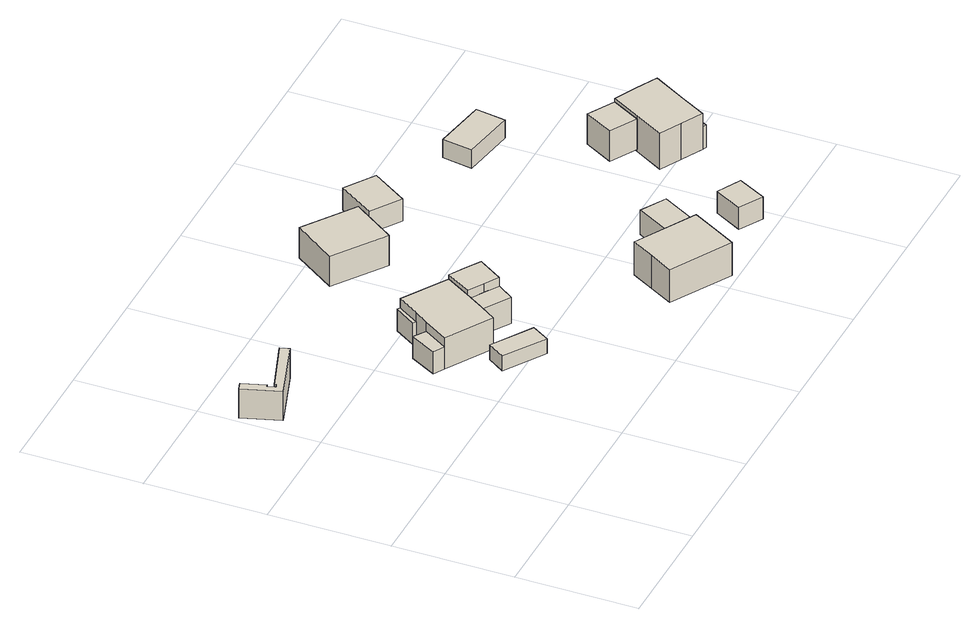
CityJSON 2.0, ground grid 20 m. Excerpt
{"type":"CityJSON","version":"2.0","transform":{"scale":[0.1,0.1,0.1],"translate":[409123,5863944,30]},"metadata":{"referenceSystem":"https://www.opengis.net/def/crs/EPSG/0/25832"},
"CityObjects":{
"building1":{"type":"Building","attributes":{"Gemeindeschluessel":"03454033","AbsoluteHoehe":"30.933","MittlereTraufHoehe":"36.223","Firsthoehe":"36.223","function":"51009_1610","roofType":"1000","measuredHeight":5.29},"address":[{"country":"Germany","locality":"Lorup"}],"geometry":[{"type":"MultiSurface","lod":"1","boundaries":[[[0,1,2,3,4,5,6,7,8,9]],[[10,11,12,13,14,15,16,17,18,19]],[[10,19,9,8]],[[11,10,8,7]],[[12,11,7,6]],[[13,12,6,5]],[[14,13,5,4]],[[15,14,4,3]],[[16,15,3,2]],[[17,16,2,1]],[[18,17,1,0]],[[19,18,0,9]]]}]},
"building2":{"type":"Building","attributes":{"Gemeindeschluessel":"03454033","AbsoluteHoehe":"30.954","MittlereTraufHoehe":"33.732","Firsthoehe":"33.732","function":"31001_2000","roofType":"1000","measuredHeight":2.78},"address":[{"country":"Germany","locality":"Lorup"}],"geometry":[{"type":"MultiSurface","lod":"1","boundaries":[[[20,21,22,23]],[[24,25,26,27]],[[24,27,23,22]],[[25,24,22,21]],[[26,25,21,20]],[[27,26,20,23]]]}]},
"building3":{"type":"Building","attributes":{"Gemeindeschluessel":"03454033","AbsoluteHoehe":"30.859","MittlereTraufHoehe":"34.862","Firsthoehe":"38.392","function":"31001_1000","roofType":"3200","measuredHeight":7.53},"address":[{"country":"Germany","locality":"Lorup","thoroughfareNumber":"19","thoroughfareName":"Högenweg"}],"children":["building3-1","building3-2","building3-3"],"geometry":[{"type":"MultiSurface","lod":"1","boundaries":[[[28,29,30,31,32,33,34,35]],[[36,37,38,39,40,41,42,43]],[[34,44,45,35]],[[37,36,34,33]],[[32,46,47,33]],[[39,38,32,31]],[[41,40,30,29]],[[42,41,29,28]],[[43,42,28,35]],[[44,36,43,45]],[[46,38,37,47]],[[40,39,31,30]]]}]},
"building3-1":{"type":"BuildingPart","attributes":{"AbsoluteHoehe":"30.859","MittlereTraufHoehe":"34.862","Firsthoehe":"34.862","roofType":"1000","measuredHeight":4},"parents":["building3"],"geometry":[{"type":"MultiSurface","lod":"1","boundaries":[[[47,46,48,49]],[[50,38,37,51]],[[50,51,49,48]],[[38,50,48,46]],[[51,37,47,49]],[[37,38,46,47]]]}]},
"building3-2":{"type":"BuildingPart","attributes":{"AbsoluteHoehe":"30.859","MittlereTraufHoehe":"36.973","Firsthoehe":"38.642","roofType":"3100","measuredHeight":7.78},"parents":["building3"],"geometry":[{"type":"MultiSurface","lod":"1","boundaries":[[[52,53,54,55,56,57]],[[40,39,58,59,60,61]],[[40,61,57,56]],[[55,31,30,56]],[[58,39,55,54]],[[59,58,54,53]],[[60,59,53,52]],[[61,60,52,57]],[[31,39,40,30]]]}]},
"building3-3":{"type":"BuildingPart","attributes":{"AbsoluteHoehe":"30.859","MittlereTraufHoehe":"34.862","Firsthoehe":"34.862","roofType":"1000","measuredHeight":4},"parents":["building3"],"geometry":[{"type":"MultiSurface","lod":"1","boundaries":[[[45,44,62,63]],[[64,36,43,65]],[[64,65,63,62]],[[36,64,62,44]],[[65,43,45,63]],[[43,36,44,45]]]}]},
"building4":{"type":"Building","attributes":{"Gemeindeschluessel":"03454033","AbsoluteHoehe":"31.154","MittlereTraufHoehe":"35.901","Firsthoehe":"37.522","function":"51009_1610","roofType":"2100","measuredHeight":6.37},"address":[{"country":"Germany","locality":"Lorup"}],"geometry":[{"type":"MultiSurface","lod":"1","boundaries":[[[66,67,68,69]],[[70,71,72,73]],[[70,73,69,68]],[[71,70,68,67]],[[72,71,67,66]],[[73,72,66,69]]]}]},
"building5":{"type":"Building","attributes":{"Gemeindeschluessel":"03454033","AbsoluteHoehe":"31.87","MittlereTraufHoehe":"35.15","Firsthoehe":"39.667","function":"31001_1000","roofType":"3100","measuredHeight":7.8},"address":[{"country":"Germany","locality":"Lorup","thoroughfareNumber":"2","thoroughfareName":"Stiege"}],"geometry":[{"type":"MultiSurface","lod":"1","boundaries":[[[74,75,76,77]],[[78,79,80,81]],[[78,81,77,76]],[[79,78,76,75]],[[80,79,75,74]],[[81,80,74,77]]]}]},
"building6":{"type":"Building","attributes":{"Gemeindeschluessel":"03454033","AbsoluteHoehe":"30.658","MittlereTraufHoehe":"35.74","Firsthoehe":"38.941","function":"31001_1000","roofType":"3100","measuredHeight":8.28},"address":[{"country":"Germany","locality":"Lorup","thoroughfareNumber":"21","thoroughfareName":"Högenweg"}],"geometry":[{"type":"MultiSurface","lod":"1","boundaries":[[[82,83,84,85,86,87,88]],[[89,90,91,92,93,94,95]],[[89,95,88,87]],[[90,89,87,86]],[[91,90,86,85]],[[92,91,85,84]],[[93,92,84,83]],[[94,93,83,82]],[[95,94,82,88]]]}]},
"building7":{"type":"Building","attributes":{"Gemeindeschluessel":"03454033","AbsoluteHoehe":"32.066","MittlereTraufHoehe":"34.71","Firsthoehe":"37.422","function":"31001_2000","roofType":"3100","measuredHeight":5.36},"address":[{"country":"Germany","locality":"Lorup"}],"geometry":[{"type":"MultiSurface","lod":"1","boundaries":[[[96,97,98,99]],[[100,101,102,103]],[[100,103,99,98]],[[101,100,98,97]],[[102,101,97,96]],[[103,102,96,99]]]}]},
"building8":{"type":"Building","attributes":{"Gemeindeschluessel":"03454033","AbsoluteHoehe":"30.951","MittlereTraufHoehe":"34.171","Firsthoehe":"36.648","function":"31001_2000","roofType":"3100","measuredHeight":5.7},"address":[{"country":"Germany","locality":"Lorup"}],"geometry":[{"type":"MultiSurface","lod":"1","boundaries":[[[104,105,106,107]],[[108,109,110,111]],[[108,111,107,106]],[[109,108,106,105]],[[110,109,105,104]],[[111,110,104,107]]]}]},
"building9":{"type":"Building","attributes":{"Gemeindeschluessel":"03454033","AbsoluteHoehe":"30.886","MittlereTraufHoehe":"33.839","Firsthoehe":"36.058","function":"31001_2000","roofType":"3100","measuredHeight":5.17},"address":[{"country":"Germany","locality":"Lorup"}],"geometry":[{"type":"MultiSurface","lod":"1","boundaries":[[[112,113,114,115]],[[116,117,118,119]],[[116,119,115,114]],[[117,116,114,113]],[[118,117,113,112]],[[119,118,112,115]]]}]},
"building10":{"type":"Building","attributes":{"Gemeindeschluessel":"03454033","AbsoluteHoehe":"32.35","MittlereTraufHoehe":"35.652","Firsthoehe":"35.652","function":"31001_2000","roofType":"1000","measuredHeight":3.3},"address":[{"country":"Germany","locality":"Lorup"}],"geometry":[{"type":"MultiSurface","lod":"1","boundaries":[[[120,121,122,123]],[[124,125,126,127]],[[124,127,123,122]],[[125,124,122,121]],[[126,125,121,120]],[[127,126,120,123]]]}]},
"building11":{"type":"Building","attributes":{"Gemeindeschluessel":"03454033","AbsoluteHoehe":"31.893","MittlereTraufHoehe":"35.731","Firsthoehe":"38.991","function":"31001_2000","roofType":"3100","measuredHeight":7.1},"address":[{"country":"Germany","locality":"Lorup"}],"geometry":[{"type":"MultiSurface","lod":"1","boundaries":[[[128,129,130,131]],[[132,133,134,135]],[[132,135,131,130]],[[133,132,130,129]],[[134,133,129,128]],[[135,134,128,131]]]}]},
"building12":{"type":"Building","attributes":{"Gemeindeschluessel":"03454033","AbsoluteHoehe":"31.545","MittlereTraufHoehe":"37.041","Firsthoehe":"40.292","function":"31001_1000","roofType":"3100","measuredHeight":8.75},"address":[{"country":"Germany","locality":"Lorup","thoroughfareNumber":"1","thoroughfareName":"Tannenweg"}],"children":["building12-1"],"geometry":[{"type":"MultiSurface","lod":"1","boundaries":[[[136,137,138,139,140,141,142,143,144]],[[145,146,147,148,149,150,151,152,153]],[[145,153,144,143]],[[146,145,143,142]],[[147,146,142,141]],[[148,147,141,140]],[[149,148,140,139]],[[150,149,139,138]],[[151,150,138,137]],[[152,151,137,136]],[[144,154,155,136]],[[154,153,152,155]]]}]},
"building12-1":{"type":"BuildingPart","attributes":{"AbsoluteHoehe":"31.545","MittlereTraufHoehe":"35.621","Firsthoehe":"35.621","roofType":"1000","measuredHeight":4.08},"parents":["building12"],"geometry":[{"type":"MultiSurface","lod":"1","boundaries":[[[156,157,155,154]],[[152,158,159,153]],[[158,152,155,157]],[[159,158,157,156]],[[153,159,156,154]],[[152,153,154,155]]]}]},
"building13":{"type":"Building","attributes":{"Gemeindeschluessel":"03454033","AbsoluteHoehe":"32.081","MittlereTraufHoehe":"34.607","Firsthoehe":"34.607","function":"31001_2000","roofType":"1000","measuredHeight":2.53},"address":[{"country":"Germany","locality":"Lorup"}],"geometry":[{"type":"MultiSurface","lod":"1","boundaries":[[[160,161,162,163]],[[164,165,166,167]],[[164,167,163,162]],[[165,164,162,161]],[[166,165,161,160]],[[167,166,160,163]]]}]}
},
"vertices":[
[7,536,62],[28,473,62],[132,507,62],[127,522,62],[39,492,62],[40,489,62],[34,487,62],[30,500,62],[34,501,62],[21,540,62],[34,501,9],[30,500,9],[34,487,9],[40,489,9],[39,492,9],[127,522,9],[132,507,9],[28,473,9],[7,536,9],[21,540,9],
[271,224,37],[338,181,37],[356,210,37],[290,253,37],[356,210,10],[338,181,10],[271,224,10],[290,253,10],
[318,259,66],[338,289,66],[356,317,66],[382,359,66],[308,405,66],[285,369,66],[269,346,66],[243,305,66],[269,346,9],[285,369,9],[308,405,9],[382,359,9],[356,317,9],[338,289,9],[318,259,9],[243,305,9],[269,346,49],[243,305,49],[308,405,49],[285,369,49],
[304,408,49],[281,373,49],[304,408,9],[281,373,9],
[405,287,74],[432,328,74],[407,344,74],[382,359,74],[356,317,74],[381,302,74],[407,344,9],[432,328,9],[405,287,9],[381,302,9],
[249,359,49],[225,316,49],[249,359,9],[225,316,9],
[385,259,59],[405,287,59],[356,317,59],[338,289,59],[356,317,12],[405,287,12],[385,259,12],[338,289,12],
[355,539,74],[439,480,74],[488,551,74],[404,610,74],[488,551,19],[439,480,19],[355,539,19],[404,610,19],
[633,10,67],[655,48,67],[677,87,67],[635,111,67],[577,144,67],[555,106,67],[533,67,67],[555,106,7],[577,144,7],[635,111,7],[677,87,7],[655,48,7],[633,10,7],[533,67,7],
[539,598,61],[499,538,61],[548,505,61],[588,565,61],[548,505,21],[499,538,21],[539,598,21],[588,565,21],
[671,175,54],[635,111,54],[677,87,54],[713,151,54],[677,87,10],[635,111,10],[671,175,10],[713,151,10],
[767,92,49],[742,46,49],[781,24,49],[806,71,49],[781,24,9],[742,46,9],[767,92,9],[806,71,9],
[708,463,57],[798,448,57],[806,498,57],[716,513,57],[806,498,24],[798,448,24],[708,463,24],[716,513,24],
[812,285,74],[856,260,74],[883,308,74],[839,333,74],[883,308,19],[856,260,19],[812,285,19],[839,333,19],
[922,212,80],[956,271,80],[920,290,80],[910,295,80],[883,308,80],[856,260,80],[828,211,80],[864,192,80],[900,173,80],[864,192,15],[828,211,15],[856,260,15],[883,308,15],[910,295,15],[920,290,15],[956,271,15],[922,212,15],[900,173,15],[900,173,56],[922,212,56],
[906,170,56],[927,209,56],[927,209,15],[906,170,15],
[910,295,46],[956,271,46],[972,302,46],[926,326,46],[972,302,21],[956,271,21],[910,295,21],[926,326,21]
]}
